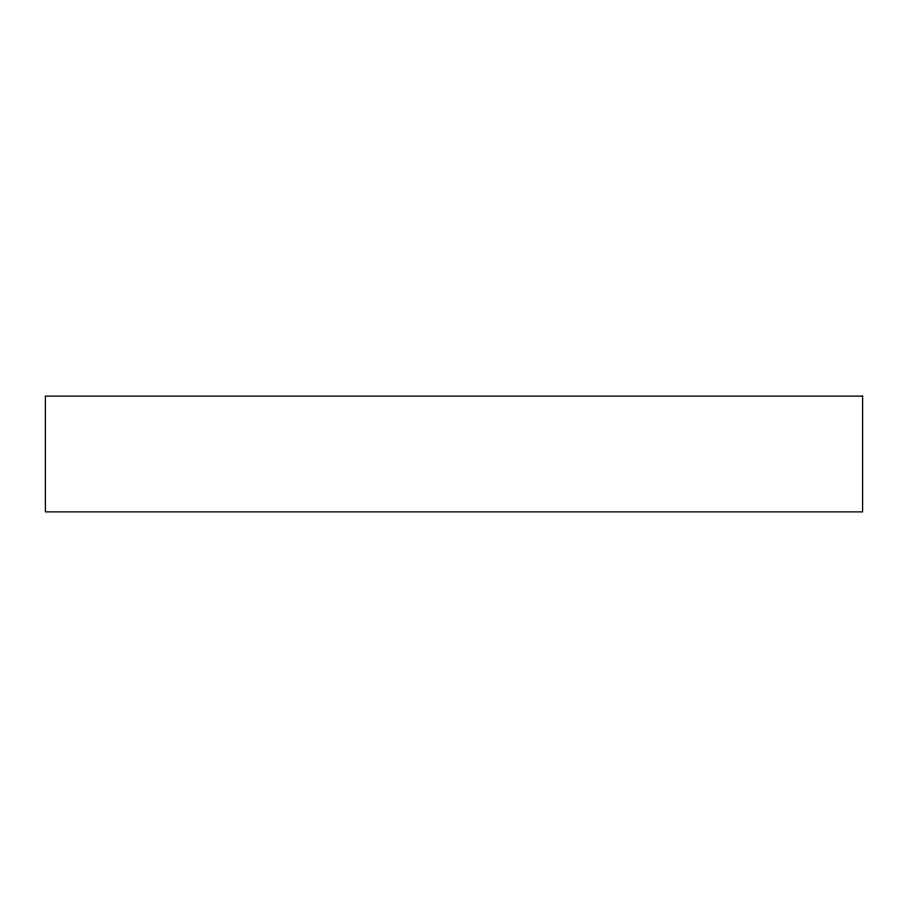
<?xml version="1.0" encoding="UTF-8"?>
<svg xmlns="http://www.w3.org/2000/svg" width="908" height="908" viewBox="0 0 908 908"><rect width="100%" height="100%" fill="white"/><g stroke="black" fill="none" stroke-linecap="round" stroke-linejoin="round"><path stroke-width="1.36" d="M862.6 396.115L45.4 396.115L45.4 511.885L862.6 511.885L862.6 396.115"/></g></svg>
